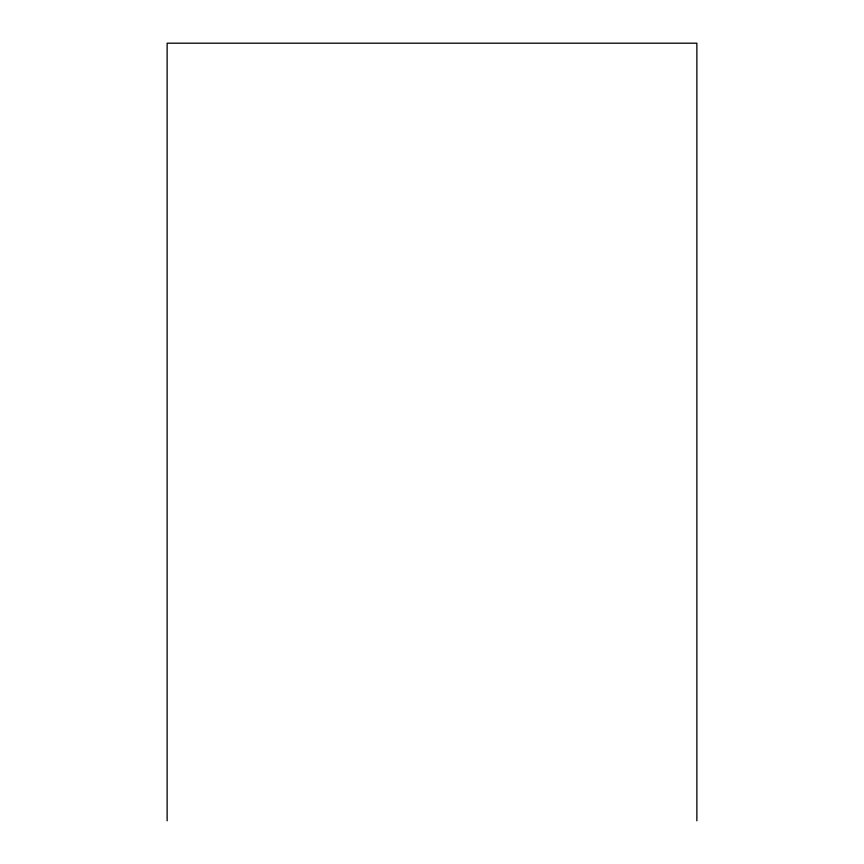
<?xml version="1.0" encoding="UTF-8"?>
<svg xmlns="http://www.w3.org/2000/svg" width="864" height="864" viewBox="0 0 864 864"><rect width="100%" height="100%" fill="white"/><g stroke="black" fill="none" stroke-linecap="round" stroke-linejoin="round"><path stroke-width="1.3" d="M696.87 820.8L696.87 43.2L167.13 43.2L167.13 820.8"/></g></svg>
